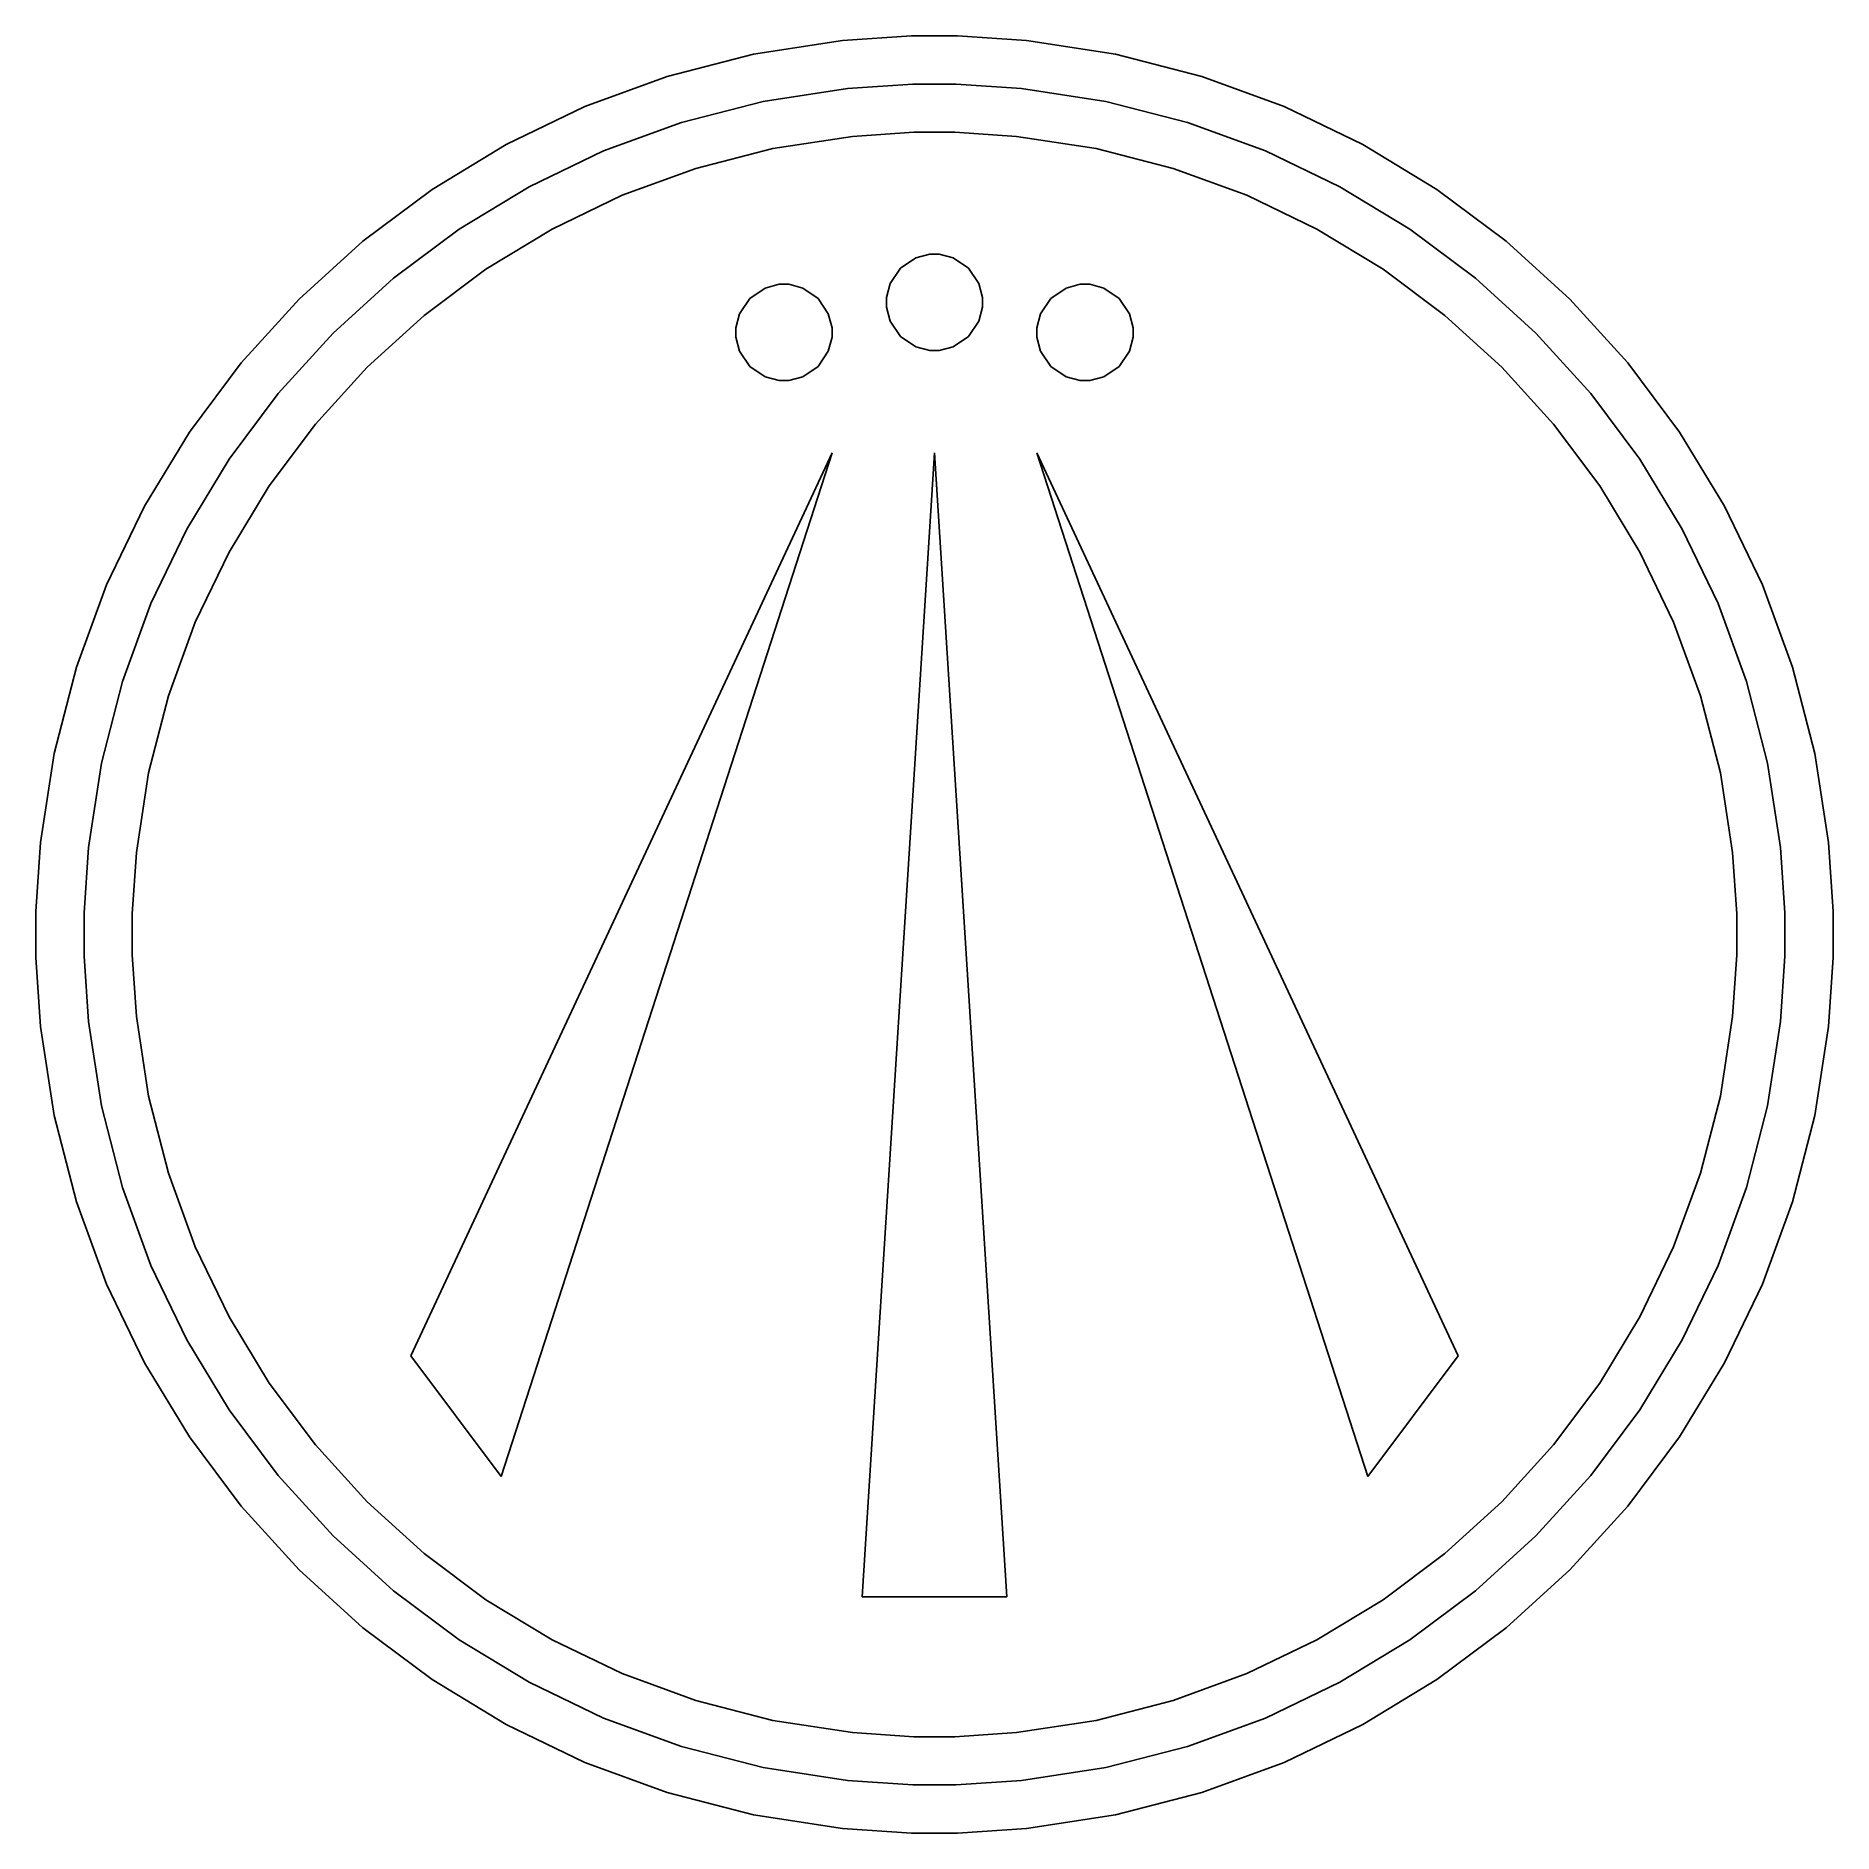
# Model space of a CAD drawing. Extents: x 0.01 to 3.12, y 0.01 to 3.12.
import ezdxf

# ---------------------------------------------------------------- set-up
doc = ezdxf.new("R2010")
doc.units = 0
doc.layers.get('0').update_dxf_attribs({"linetype": 'CONTINUOUS'})

msp = doc.modelspace()

# ---------------------------------------------------------------- linework, layer by layer
at = {"color": 0}
for p, q in [((1.4035, 3.1092), (1.5227, 3.1172)), ((1.5227, 3.1172), (1.5625, 3.1172)), ((1.5625, 3.1172), (1.6022, 3.1172)), ((1.6022, 3.1172), (1.7214, 3.1092)), ((1.1001, 3.0473), (1.2491, 3.0856)), ((1.2491, 3.0856), (1.4035, 3.1092)), ((1.7214, 3.1092), (1.8758, 3.0856)), ((1.8758, 3.0856), (2.0248, 3.0473)), ((0.9573, 2.9951), (1.1001, 3.0473)), ((2.0248, 3.0473), (2.1676, 2.9951)), ((1.2659, 3.004), (1.4121, 3.0263)), ((1.4121, 3.0263), (1.5249, 3.0339)), ((1.5249, 3.0339), (1.5625, 3.0339)), ((1.5625, 3.0339), (1.6001, 3.0339)), ((1.6001, 3.0339), (1.7129, 3.0263)), ((1.7129, 3.0263), (1.859, 3.004)), ((0.8214, 2.9296), (0.9573, 2.9951)), ((1.1249, 2.9677), (1.2659, 3.004)), ((1.859, 3.004), (2, 2.9677)), ((2.1676, 2.9951), (2.3035, 2.9296)), ((0.9897, 2.9182), (1.1249, 2.9677)), ((2, 2.9677), (2.1352, 2.9182)), ((0.6933, 2.8517), (0.8214, 2.9296)), ((1.2827, 2.9224), (1.4206, 2.9434)), ((1.4206, 2.9434), (1.527, 2.9505)), ((1.527, 2.9505), (1.5625, 2.9505)), ((1.5625, 2.9505), (1.5979, 2.9505)), ((1.5979, 2.9505), (1.7044, 2.9434)), ((1.7044, 2.9434), (1.8422, 2.9224)), ((2.3035, 2.9296), (2.4317, 2.8517)), ((0.8611, 2.8563), (0.9897, 2.9182)), ((1.1497, 2.8881), (1.2827, 2.9224)), ((1.8422, 2.9224), (1.9753, 2.8881)), ((2.1352, 2.9182), (2.2638, 2.8563)), ((1.0222, 2.8415), (1.1497, 2.8881)), ((1.9753, 2.8881), (2.1027, 2.8415)), ((0.5736, 2.7622), (0.6933, 2.8517)), ((0.7398, 2.7826), (0.8611, 2.8563)), ((0.9008, 2.783), (1.0222, 2.8415)), ((2.1027, 2.8415), (2.2241, 2.783)), ((2.2638, 2.8563), (2.3851, 2.7826)), ((2.4317, 2.8517), (2.5514, 2.7622)), ((0.6266, 2.6979), (0.7398, 2.7826)), ((0.7864, 2.7135), (0.9008, 2.783)), ((2.2241, 2.783), (2.3385, 2.7135)), ((2.3851, 2.7826), (2.4984, 2.6979)), ((0.4632, 2.6618), (0.5736, 2.7622)), ((1.5301, 2.7331), (1.5544, 2.7396)), ((1.5544, 2.7396), (1.5625, 2.7396)), ((1.5625, 2.7396), (1.5706, 2.7396)), ((1.5706, 2.7396), (1.5949, 2.7331)), ((2.5514, 2.7622), (2.6618, 2.6618)), ((0.6796, 2.6336), (0.7864, 2.7135)), ((1.4857, 2.6887), (1.5036, 2.7152)), ((1.5036, 2.7152), (1.5301, 2.7331)), ((1.5949, 2.7331), (1.6214, 2.7152)), ((1.6214, 2.7152), (1.6393, 2.6887)), ((2.3385, 2.7135), (2.4454, 2.6336)), ((0.5221, 2.6029), (0.6266, 2.6979)), ((1.2432, 2.6631), (1.2696, 2.681)), ((1.2696, 2.681), (1.2939, 2.6875)), ((1.2939, 2.6875), (1.3021, 2.6875)), ((1.3021, 2.6875), (1.3102, 2.6875)), ((1.3102, 2.6875), (1.3345, 2.681)), ((1.3345, 2.681), (1.361, 2.6631)), ((1.4792, 2.6644), (1.4857, 2.6887)), ((1.6393, 2.6887), (1.6458, 2.6644)), ((1.764, 2.6631), (1.7905, 2.681)), ((1.7905, 2.681), (1.8148, 2.6875)), ((1.8148, 2.6875), (1.8229, 2.6875)), ((1.8229, 2.6875), (1.831, 2.6875)), ((1.831, 2.6875), (1.8553, 2.681)), ((1.8553, 2.681), (1.8818, 2.6631)), ((2.4984, 2.6979), (2.6029, 2.6029)), ((0.3628, 2.5514), (0.4632, 2.6618)), ((1.2253, 2.6366), (1.2432, 2.6631)), ((1.361, 2.6631), (1.3788, 2.6366)), ((1.4792, 2.6562), (1.4792, 2.6644)), ((1.4792, 2.6482), (1.4792, 2.6562)), ((1.4857, 2.6239), (1.4792, 2.6482)), ((1.6458, 2.6482), (1.6393, 2.6239)), ((1.6458, 2.6644), (1.6458, 2.6562)), ((1.6458, 2.6562), (1.6458, 2.6482)), ((1.7461, 2.6366), (1.764, 2.6631)), ((1.8818, 2.6631), (1.8997, 2.6366)), ((2.6618, 2.6618), (2.7622, 2.5514)), ((0.581, 2.544), (0.6796, 2.6336)), ((1.2188, 2.6123), (1.2253, 2.6366)), ((1.2188, 2.6042), (1.2188, 2.6123)), ((1.3788, 2.6366), (1.3854, 2.6123)), ((1.3854, 2.6123), (1.3854, 2.6042)), ((1.5036, 2.5973), (1.4857, 2.6239)), ((1.6393, 2.6239), (1.6214, 2.5973)), ((1.7396, 2.6123), (1.7461, 2.6366)), ((1.7396, 2.6042), (1.7396, 2.6123)), ((1.8997, 2.6366), (1.9062, 2.6123)), ((1.9062, 2.6123), (1.9062, 2.6042)), ((2.4454, 2.6336), (2.5439, 2.544)), ((0.4271, 2.4984), (0.5221, 2.6029)), ((1.2188, 2.5961), (1.2188, 2.6042)), ((1.2253, 2.5718), (1.2188, 2.5961)), ((1.3854, 2.5961), (1.3788, 2.5718)), ((1.3854, 2.6042), (1.3854, 2.5961)), ((1.5301, 2.5795), (1.5036, 2.5973)), ((1.6214, 2.5973), (1.5949, 2.5795)), ((1.7396, 2.5961), (1.7396, 2.6042)), ((1.7461, 2.5718), (1.7396, 2.5961)), ((1.9062, 2.5961), (1.8997, 2.5718)), ((1.9062, 2.6042), (1.9062, 2.5961)), ((2.6029, 2.6029), (2.6979, 2.4984)), ((0.2733, 2.4318), (0.3628, 2.5514)), ((1.2432, 2.5452), (1.2253, 2.5718)), ((1.3788, 2.5718), (1.361, 2.5452)), ((1.5544, 2.5729), (1.5301, 2.5795)), ((1.5625, 2.5729), (1.5544, 2.5729)), ((1.5706, 2.5729), (1.5625, 2.5729)), ((1.5949, 2.5795), (1.5706, 2.5729)), ((1.764, 2.5452), (1.7461, 2.5718)), ((1.8997, 2.5718), (1.8818, 2.5452)), ((2.7622, 2.5514), (2.8516, 2.4318)), ((0.4914, 2.4454), (0.581, 2.544)), ((1.2696, 2.5274), (1.2432, 2.5452)), ((1.2939, 2.5208), (1.2696, 2.5274)), ((1.3021, 2.5208), (1.2939, 2.5208)), ((1.3102, 2.5208), (1.3021, 2.5208)), ((1.3345, 2.5274), (1.3102, 2.5208)), ((1.361, 2.5452), (1.3345, 2.5274)), ((1.7905, 2.5274), (1.764, 2.5452)), ((1.8148, 2.5208), (1.7905, 2.5274)), ((1.8229, 2.5208), (1.8148, 2.5208)), ((1.831, 2.5208), (1.8229, 2.5208)), ((1.8553, 2.5274), (1.831, 2.5208)), ((1.8818, 2.5452), (1.8553, 2.5274)), ((2.5439, 2.544), (2.6335, 2.4454)), ((0.3424, 2.3852), (0.4271, 2.4984)), ((2.6979, 2.4984), (2.7826, 2.3852)), ((0.1954, 2.3036), (0.2733, 2.4318)), ((0.4115, 2.3386), (0.4914, 2.4454)), ((2.6335, 2.4454), (2.7134, 2.3386)), ((2.8516, 2.4318), (2.9295, 2.3036)), ((1.3854, 2.3958), (0.6562, 0.8333)), ((0.8125, 0.625), (1.3854, 2.3958)), ((1.5625, 2.3958), (1.4375, 0.4167)), ((1.6875, 0.4167), (1.5625, 2.3958)), ((1.7396, 2.3958), (2.4688, 0.8333)), ((2.3125, 0.625), (1.7396, 2.3958)), ((0.2687, 2.2639), (0.3424, 2.3852)), ((2.7826, 2.3852), (2.8562, 2.2639)), ((0.342, 2.2242), (0.4115, 2.3386)), ((2.7134, 2.3386), (2.783, 2.2242)), ((0.1299, 2.1677), (0.1954, 2.3036)), ((2.9295, 2.3036), (2.995, 2.1677)), ((0.2068, 2.1353), (0.2687, 2.2639)), ((2.8562, 2.2639), (2.9182, 2.1353)), ((0.2835, 2.1028), (0.342, 2.2242)), ((2.783, 2.2242), (2.8414, 2.1028)), ((0.0777, 2.0248), (0.1299, 2.1677)), ((2.995, 2.1677), (3.0473, 2.0248)), ((0.1573, 2.0001), (0.2068, 2.1353)), ((2.9182, 2.1353), (2.9677, 2.0001)), ((0.2369, 1.9753), (0.2835, 2.1028)), ((2.8414, 2.1028), (2.8881, 1.9753)), ((0.0394, 1.8759), (0.0777, 2.0248)), ((3.0473, 2.0248), (3.0856, 1.8759)), ((0.121, 1.8591), (0.1573, 2.0001)), ((2.9677, 2.0001), (3.004, 1.8591)), ((0.2026, 1.8423), (0.2369, 1.9753)), ((2.8881, 1.9753), (2.9223, 1.8423)), ((0.0158, 1.7215), (0.0394, 1.8759)), ((3.0856, 1.8759), (3.1092, 1.7215)), ((0.0987, 1.7129), (0.121, 1.8591)), ((0.1816, 1.7044), (0.2026, 1.8423)), ((2.9223, 1.8423), (2.9433, 1.7044)), ((3.004, 1.8591), (3.0262, 1.7129)), ((0.0078, 1.6023), (0.0158, 1.7215)), ((0.0911, 1.6001), (0.0987, 1.7129)), ((3.0262, 1.7129), (3.0339, 1.6001)), ((3.1092, 1.7215), (3.1172, 1.6023)), ((0.1745, 1.598), (0.1816, 1.7044)), ((2.9433, 1.7044), (2.9505, 1.598)), ((0.0078, 1.5625), (0.0078, 1.6023)), ((0.0911, 1.5625), (0.0911, 1.6001)), ((0.1745, 1.5625), (0.1745, 1.598)), ((2.9505, 1.598), (2.9505, 1.5625)), ((3.0339, 1.6001), (3.0339, 1.5625)), ((3.1172, 1.6023), (3.1172, 1.5625)), ((0.0078, 1.5228), (0.0078, 1.5625)), ((0.0911, 1.5249), (0.0911, 1.5625)), ((0.1745, 1.5271), (0.1745, 1.5625)), ((2.9505, 1.5625), (2.9505, 1.5271)), ((3.0339, 1.5625), (3.0339, 1.5249)), ((3.1172, 1.5625), (3.1172, 1.5228)), ((0.0987, 1.4121), (0.0911, 1.5249)), ((0.1816, 1.4206), (0.1745, 1.5271)), ((2.9505, 1.5271), (2.9433, 1.4206)), ((3.0339, 1.5249), (3.0262, 1.4121)), ((0.0158, 1.4036), (0.0078, 1.5228)), ((3.1172, 1.5228), (3.1092, 1.4036)), ((0.0394, 1.2492), (0.0158, 1.4036)), ((0.121, 1.266), (0.0987, 1.4121)), ((0.2026, 1.2828), (0.1816, 1.4206)), ((2.9433, 1.4206), (2.9223, 1.2828)), ((3.0262, 1.4121), (3.004, 1.266)), ((3.1092, 1.4036), (3.0856, 1.2492)), ((0.2369, 1.1497), (0.2026, 1.2828)), ((2.9223, 1.2828), (2.8881, 1.1497)), ((0.0777, 1.1002), (0.0394, 1.2492)), ((0.1573, 1.125), (0.121, 1.266)), ((3.004, 1.266), (2.9677, 1.125)), ((3.0856, 1.2492), (3.0473, 1.1002)), ((0.2068, 0.9898), (0.1573, 1.125)), ((0.2835, 1.0222), (0.2369, 1.1497)), ((2.8881, 1.1497), (2.8414, 1.0222)), ((2.9677, 1.125), (2.9182, 0.9898)), ((0.1299, 0.9574), (0.0777, 1.1002)), ((3.0473, 1.1002), (2.995, 0.9574)), ((0.342, 0.9009), (0.2835, 1.0222)), ((2.8414, 1.0222), (2.783, 0.9009)), ((0.2687, 0.8612), (0.2068, 0.9898)), ((2.9182, 0.9898), (2.8562, 0.8612)), ((0.1954, 0.8215), (0.1299, 0.9574)), ((2.995, 0.9574), (2.9295, 0.8215)), ((0.4115, 0.7865), (0.342, 0.9009)), ((2.783, 0.9009), (2.7134, 0.7865)), ((0.3424, 0.7399), (0.2687, 0.8612)), ((2.8562, 0.8612), (2.7826, 0.7399)), ((0.2733, 0.6933), (0.1954, 0.8215)), ((0.6562, 0.8333), (0.8125, 0.625)), ((2.4688, 0.8333), (2.3125, 0.625)), ((2.9295, 0.8215), (2.8516, 0.6933)), ((0.4914, 0.6796), (0.4115, 0.7865)), ((2.7134, 0.7865), (2.6335, 0.6796)), ((0.4271, 0.6266), (0.3424, 0.7399)), ((2.7826, 0.7399), (2.6979, 0.6266)), ((0.3628, 0.5736), (0.2733, 0.6933)), ((2.8516, 0.6933), (2.7622, 0.5736)), ((0.581, 0.5811), (0.4914, 0.6796)), ((2.6335, 0.6796), (2.5439, 0.5811)), ((0.5221, 0.5221), (0.4271, 0.6266)), ((2.6979, 0.6266), (2.6029, 0.5221)), ((0.4632, 0.4632), (0.3628, 0.5736)), ((0.6796, 0.4915), (0.581, 0.5811)), ((2.5439, 0.5811), (2.4454, 0.4915)), ((2.7622, 0.5736), (2.6618, 0.4632)), ((0.6266, 0.4271), (0.5221, 0.5221)), ((2.6029, 0.5221), (2.4984, 0.4271)), ((0.7864, 0.4116), (0.6796, 0.4915)), ((2.4454, 0.4915), (2.3385, 0.4116)), ((0.5736, 0.3628), (0.4632, 0.4632)), ((2.6618, 0.4632), (2.5514, 0.3628)), ((0.7398, 0.3424), (0.6266, 0.4271)), ((0.9008, 0.342), (0.7864, 0.4116)), ((1.4375, 0.4167), (1.6875, 0.4167)), ((2.3385, 0.4116), (2.2241, 0.342)), ((2.4984, 0.4271), (2.3851, 0.3424)), ((0.6933, 0.2734), (0.5736, 0.3628)), ((0.8611, 0.2688), (0.7398, 0.3424)), ((2.3851, 0.3424), (2.2638, 0.2688)), ((2.5514, 0.3628), (2.4317, 0.2734)), ((1.0222, 0.2836), (0.9008, 0.342)), ((2.2241, 0.342), (2.1027, 0.2836)), ((1.1497, 0.2369), (1.0222, 0.2836)), ((2.1027, 0.2836), (1.9753, 0.2369)), ((0.8214, 0.1955), (0.6933, 0.2734)), ((0.9897, 0.2068), (0.8611, 0.2688)), ((2.2638, 0.2688), (2.1352, 0.2068)), ((2.4317, 0.2734), (2.3035, 0.1955)), ((1.2827, 0.2027), (1.1497, 0.2369)), ((1.9753, 0.2369), (1.8422, 0.2027)), ((0.9573, 0.13), (0.8214, 0.1955)), ((1.1249, 0.1573), (0.9897, 0.2068)), ((1.4206, 0.1817), (1.2827, 0.2027)), ((1.8422, 0.2027), (1.7044, 0.1817)), ((2.1352, 0.2068), (2, 0.1573)), ((2.3035, 0.1955), (2.1676, 0.13)), ((1.2659, 0.121), (1.1249, 0.1573)), ((1.527, 0.1745), (1.4206, 0.1817)), ((1.5625, 0.1745), (1.527, 0.1745)), ((1.5979, 0.1745), (1.5625, 0.1745)), ((1.7044, 0.1817), (1.5979, 0.1745)), ((2, 0.1573), (1.859, 0.121)), ((1.1001, 0.0777), (0.9573, 0.13)), ((2.1676, 0.13), (2.0248, 0.0777)), ((1.4121, 0.0988), (1.2659, 0.121)), ((1.5249, 0.0911), (1.4121, 0.0988)), ((1.7129, 0.0988), (1.6001, 0.0911)), ((1.859, 0.121), (1.7129, 0.0988)), ((1.2491, 0.0394), (1.1001, 0.0777)), ((1.5625, 0.0911), (1.5249, 0.0911)), ((1.6001, 0.0911), (1.5625, 0.0911)), ((2.0248, 0.0777), (1.8758, 0.0394)), ((1.4035, 0.0158), (1.2491, 0.0394)), ((1.8758, 0.0394), (1.7214, 0.0158)), ((1.5227, 0.0078), (1.4035, 0.0158)), ((1.5625, 0.0078), (1.5227, 0.0078)), ((1.6022, 0.0078), (1.5625, 0.0078)), ((1.7214, 0.0158), (1.6022, 0.0078))]:
    msp.add_line(p, q, dxfattribs=at)

doc.saveas('drawing.dxf')
